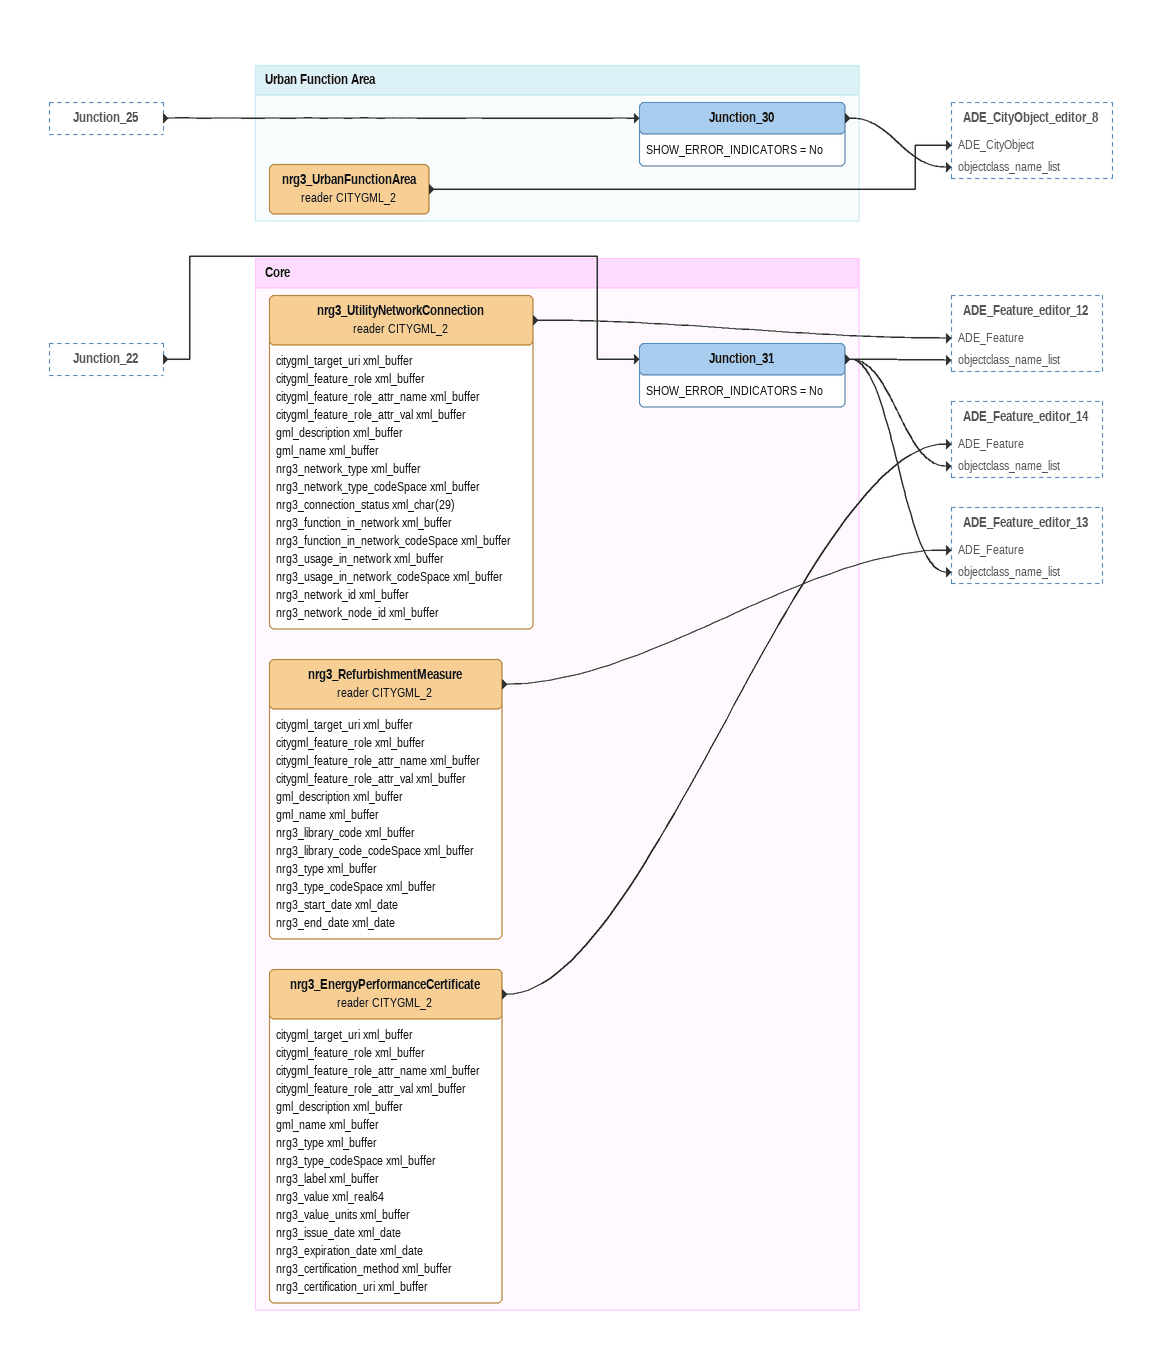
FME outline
Junction_25 [outside]
    -> Junction_30
Junction_22 [outside]
    -> Junction_31

Bookmark: Urban Function Area
Junction_30
    SHOW_ERROR_INDICATORS = No
    -> ADE_CityObject_editor_8 [objectclass_name_list]
nrg3_UrbanFunctionArea (reader CITYGML_2)
    -> ADE_CityObject_editor_8 [ADE_CityObject]

Bookmark: Core
Junction_31
    SHOW_ERROR_INDICATORS = No
    -> ADE_Feature_editor_14 [objectclass_name_list]
    -> ADE_Feature_editor_13 [objectclass_name_list]
    -> ADE_Feature_editor_12 [objectclass_name_list]
nrg3_UtilityNetworkConnection (reader CITYGML_2)
    attributes: citygml_target_uri xml_buffer, citygml_feature_role xml_buffer, citygml_feature_role_attr_name xml_buffer, citygml_feature_role_attr_val xml_buffer, gml_description xml_buffer, gml_name xml_buffer, nrg3_network_type xml_buffer, nrg3_network_type_codeSpace xml_buffer, nrg3_connection_status xml_char(29), nrg3_function_in_network xml_buffer, nrg3_function_in_network_codeSpace xml_buffer, nrg3_usage_in_network xml_buffer, nrg3_usage_in_network_codeSpace xml_buffer, nrg3_network_id xml_buffer, nrg3_network_node_id xml_buffer
    -> ADE_Feature_editor_12 [ADE_Feature]
nrg3_RefurbishmentMeasure (reader CITYGML_2)
    attributes: citygml_target_uri xml_buffer, citygml_feature_role xml_buffer, citygml_feature_role_attr_name xml_buffer, citygml_feature_role_attr_val xml_buffer, gml_description xml_buffer, gml_name xml_buffer, nrg3_library_code xml_buffer, nrg3_library_code_codeSpace xml_buffer, nrg3_type xml_buffer, nrg3_type_codeSpace xml_buffer, nrg3_start_date xml_date, nrg3_end_date xml_date
    -> ADE_Feature_editor_13 [ADE_Feature]
nrg3_EnergyPerformanceCertificate (reader CITYGML_2)
    attributes: citygml_target_uri xml_buffer, citygml_feature_role xml_buffer, citygml_feature_role_attr_name xml_buffer, citygml_feature_role_attr_val xml_buffer, gml_description xml_buffer, gml_name xml_buffer, nrg3_type xml_buffer, nrg3_type_codeSpace xml_buffer, nrg3_label xml_buffer, nrg3_value xml_real64, nrg3_value_units xml_buffer, nrg3_issue_date xml_date, nrg3_expiration_date xml_date, nrg3_certification_method xml_buffer, nrg3_certification_uri xml_buffer
    -> ADE_Feature_editor_14 [ADE_Feature]
